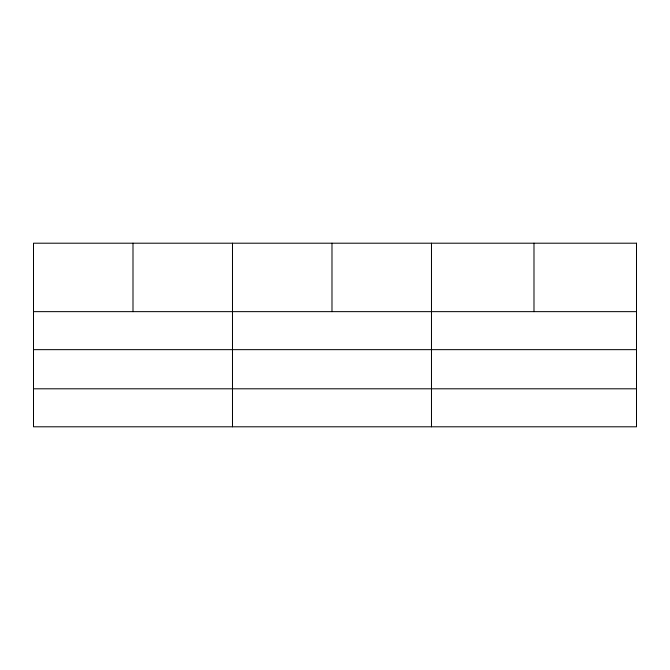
<?xml version="1.0" encoding="UTF-8"?>
<svg xmlns="http://www.w3.org/2000/svg" width="670" height="670" viewBox="0 0 670 670"><rect width="100%" height="100%" fill="white"/><g stroke="black" fill="none" stroke-linecap="round" stroke-linejoin="round"><path stroke-width="1" d="M33.5 311.642L636.5 311.642M33.5 349.648L636.5 349.648M33.5 388.801L636.5 388.801M533.99 243.202L533.99 311.642M431.48 243.202L431.48 426.798M331.985 243.202L331.985 311.642M232.49 243.202L232.49 426.798M132.995 243.202L132.995 311.642M636.5 243.202L33.5 243.202L33.5 426.798L636.5 426.798L636.5 243.202"/></g></svg>
